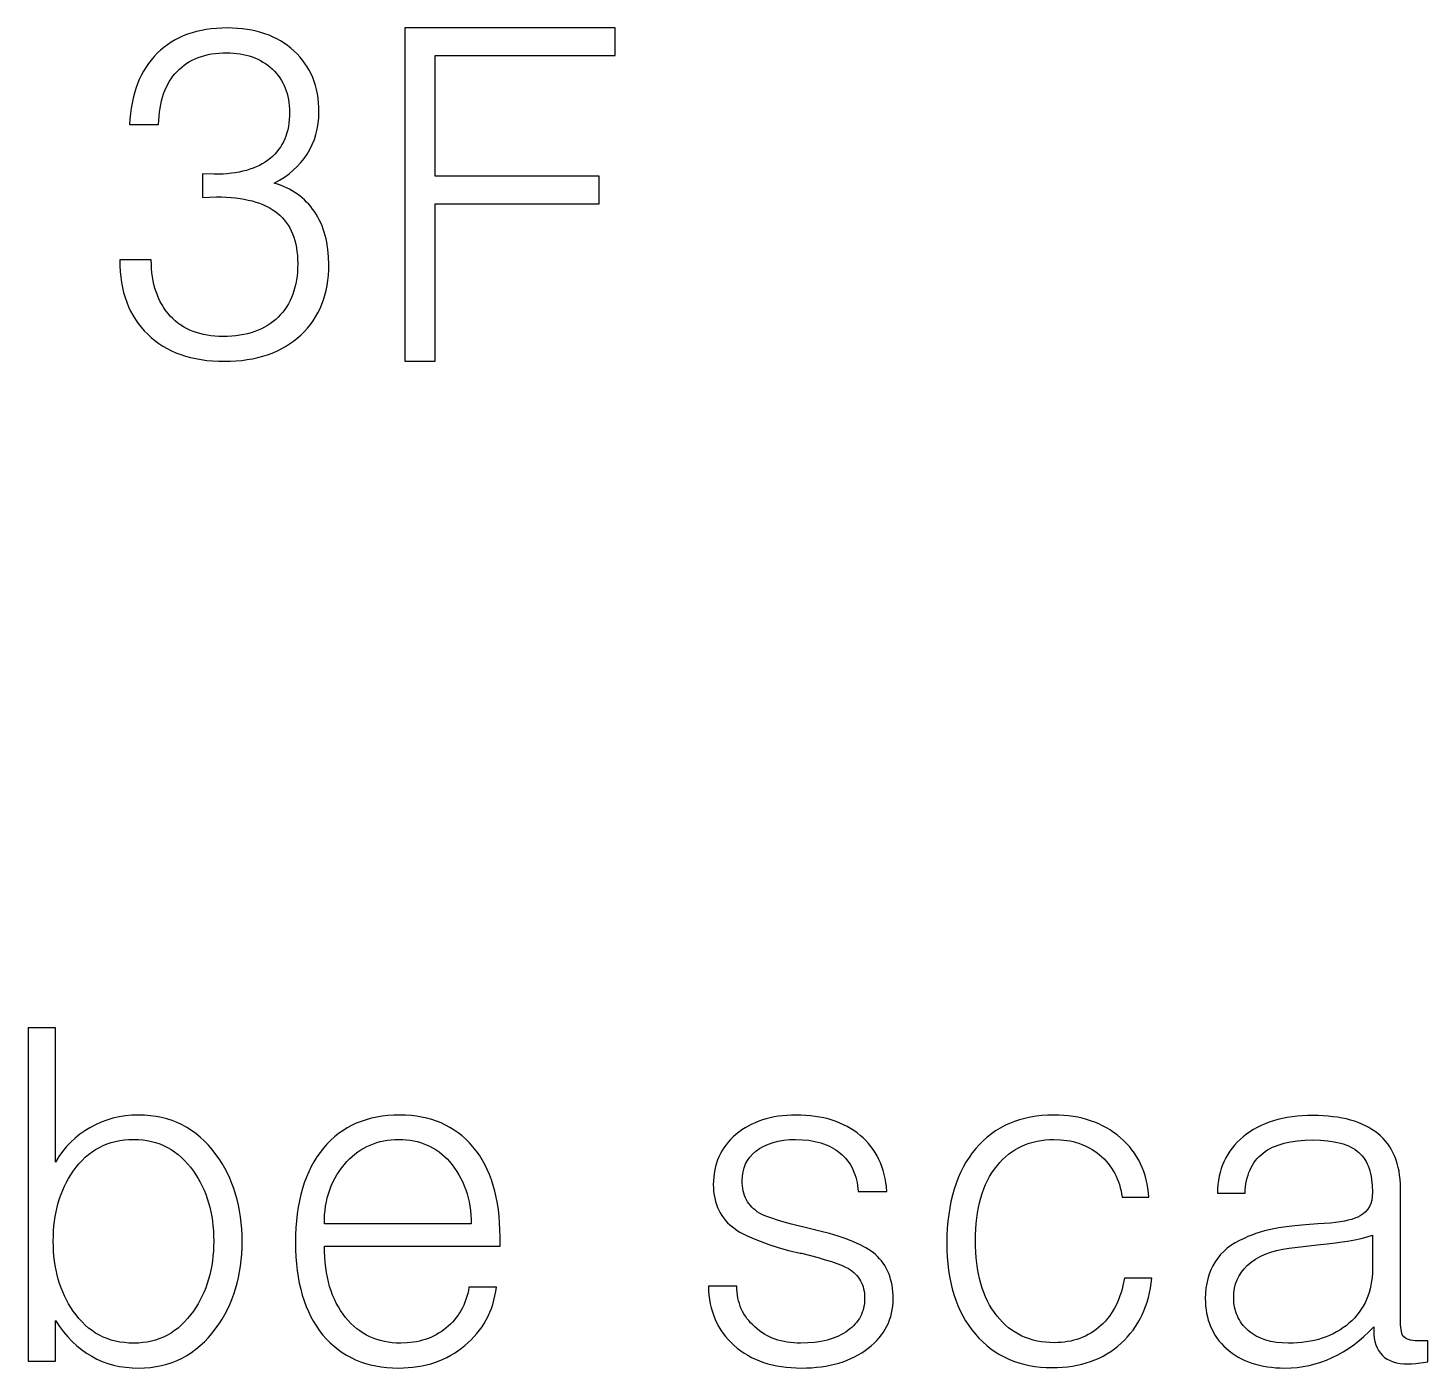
# Model space of a CAD drawing. Header units: millimetres. Extents: x 17 to 658, y 14 to 591.
# Drawn here: x 458.8 to 542.8, y 510 to 590.4 of the extents above; entities that cross this region are included whole.
import ezdxf

# ---------------------------------------------------------------- set-up
doc = ezdxf.new("R2010")
doc.units = ezdxf.units.MM

msp = doc.modelspace()

# ---------------------------------------------------------------- linework, layer by layer
at = {"flags": 128}
for points in [[(464.283424, 576.462285), (464.283424, 576.435185), (464.289987, 576.08754), (464.309677, 575.74921), (464.342494, 575.420195), (464.388437, 575.100497), (464.447507, 574.790114), (464.519704, 574.489047), (464.605028, 574.197296), (464.703478, 573.91486), (464.815055, 573.64174), (464.939758, 573.377936), (465.077589, 573.123447), (465.228546, 572.878275), (465.392629, 572.642418), (465.56984, 572.415876), (465.760177, 572.198651), (465.96364, 571.990741), (466.175361, 571.79384), (466.397245, 571.609643), (466.629291, 571.438149), (466.8715, 571.279359), (467.123871, 571.133271), (467.386405, 570.999887), (467.659101, 570.879206), (467.94196, 570.771229), (468.234982, 570.675954), (468.538166, 570.593383), (468.851513, 570.523515), (469.175023, 570.46635), (469.508695, 570.421889), (469.852529, 570.390131), (470.206527, 570.371076), (470.570687, 570.364724), (470.925213, 570.370873), (471.270636, 570.389317), (471.606954, 570.420058), (471.934169, 570.463095), (472.25228, 570.518429), (472.561286, 570.586059), (472.861189, 570.665985), (473.151987, 570.758208), (473.433682, 570.862727), (473.706273, 570.979542), (473.969759, 571.108654), (474.224142, 571.250062), (474.46942, 571.403766), (474.705595, 571.569767), (474.932666, 571.748064), (475.150632, 571.938657), (475.354096, 572.13964), (475.544433, 572.349105), (475.721644, 572.567052), (475.885727, 572.79348), (476.036684, 573.028391), (476.174514, 573.271784), (476.299218, 573.523659), (476.410795, 573.784016), (476.509245, 574.052856), (476.594569, 574.330177), (476.666765, 574.61598), (476.725836, 574.910266), (476.771779, 575.213033), (476.804596, 575.524283), (476.824286, 575.844014), (476.830849, 576.172228), (476.817299, 576.637365), (476.776649, 577.082998), (476.708898, 577.509126), (476.66486, 577.714876), (476.614047, 577.915749), (476.556459, 578.111746), (476.492096, 578.302868), (476.420958, 578.489112), (476.343044, 578.670481), (476.258356, 578.846974), (476.166893, 579.01859), (476.068654, 579.18533), (475.96364, 579.347194), (475.855769, 579.500157), (475.74218, 579.646971), (475.622876, 579.787635), (475.497855, 579.922148), (475.367117, 580.050513), (475.230663, 580.172727), (475.088492, 580.288791), (474.940605, 580.398706), (474.787002, 580.50247), (474.627682, 580.600085), (474.462645, 580.69155), (474.291893, 580.776866), (474.115423, 580.856031), (473.933237, 580.929047), (473.745335, 580.995912), (473.551716, 581.056628), (473.86718, 581.232158), (474.163166, 581.419571), (474.439674, 581.618866), (474.696703, 581.830045), (474.934254, 582.053106), (475.152326, 582.28805), (475.35092, 582.534877), (475.530036, 582.793586), (475.695178, 583.076353), (475.838302, 583.368461), (475.959406, 583.669912), (476.058491, 583.980705), (476.135558, 584.30084), (476.190605, 584.630318), (476.223634, 584.969137), (476.234643, 585.317299), (476.228821, 585.601901), (476.211354, 585.879087), (476.182242, 586.148856), (476.141486, 586.411208), (476.089085, 586.666143), (476.02504, 586.913661), (475.949349, 587.153763), (475.862014, 587.386447), (475.763035, 587.611715), (475.652411, 587.829566), (475.530142, 588.04), (475.396229, 588.243017), (475.25067, 588.438617), (475.093468, 588.626801), (474.92462, 588.807567), (474.744128, 588.980917), (474.553791, 589.148487), (474.355409, 589.305247), (474.148981, 589.451195), (473.934508, 589.586333), (473.711989, 589.710659), (473.481425, 589.824175), (473.242816, 589.926879), (472.996161, 590.018773), (472.741461, 590.099855), (472.478715, 590.170127), (472.207924, 590.229587), (471.929088, 590.278237), (471.642206, 590.316075), (471.347279, 590.343102), (471.044306, 590.359319), (470.733288, 590.364724), (470.40565, 590.358796), (470.086693, 590.341012), (469.776416, 590.311371), (469.474819, 590.269874), (469.181904, 590.21652), (468.897668, 590.15131), (468.622114, 590.074243), (468.355239, 589.985321), (468.097046, 589.884542), (467.847533, 589.771906), (467.6067, 589.647414), (467.374548, 589.511066), (467.151077, 589.362861), (466.936286, 589.2028), (466.730176, 589.030883), (466.532746, 588.847109), (466.345267, 588.649362), (466.16901, 588.442299), (466.003973, 588.22592), (465.850158, 588.000226), (465.707564, 587.765216), (465.576191, 587.52089), (465.45604, 587.267248), (465.347109, 587.004291), (465.2494, 586.732018), (465.162912, 586.450429), (465.087645, 586.159525), (465.0236, 585.859304), (464.970775, 585.549769), (464.929172, 585.230917), (464.89879, 584.90275), (464.87963, 584.565266), (466.614047, 584.565266), (466.624739, 584.822296), (466.643264, 585.071703), (466.669624, 585.313488), (466.703817, 585.547651), (466.745843, 585.774193), (466.795703, 585.993112), (466.853397, 586.204409), (466.918925, 586.408085), (466.992286, 586.604138), (467.073481, 586.79257), (467.16251, 586.97338), (467.259372, 587.146567), (467.364068, 587.312133), (467.476598, 587.470077), (467.596961, 587.620399), (467.725158, 587.763098), (467.860659, 587.897647), (468.002936, 588.023515), (468.151987, 588.140703), (468.307814, 588.24921), (468.470416, 588.349036), (468.639792, 588.440182), (468.815944, 588.522647), (468.998871, 588.596432), (469.188573, 588.661536), (469.38505, 588.71796), (469.588302, 588.765703), (469.798329, 588.804765), (470.015131, 588.835147), (470.238708, 588.856848), (470.469061, 588.869869), (470.706188, 588.87421), (470.91378, 588.870384), (471.116503, 588.858906), (471.314356, 588.839777), (471.50734, 588.812996), (471.695454, 588.778563), (471.878698, 588.736479), (472.057073, 588.686742), (472.230578, 588.629354), (472.399214, 588.564315), (472.56298, 588.491623), (472.721876, 588.41128), (472.875903, 588.323285), (473.025061, 588.227639), (473.169348, 588.124341), (473.308767, 588.013391), (473.443315, 587.894789), (473.568019, 587.769969), (473.684677, 587.640261), (473.79329, 587.505662), (473.893857, 587.366175), (473.986379, 587.221798), (474.070856, 587.072531), (474.147287, 586.918375), (474.215673, 586.75933), (474.276013, 586.595395), (474.328308, 586.426571), (474.372558, 586.252857), (474.408762, 586.074254), (474.436921, 585.890762), (474.457035, 585.70238), (474.469103, 585.509108), (474.473126, 585.310947), (474.468574, 585.086535), (474.454918, 584.868921), (474.432158, 584.658104), (474.400294, 584.454087), (474.359326, 584.256867), (474.309254, 584.066446), (474.250078, 583.882822), (474.181798, 583.705997), (474.104414, 583.535971), (474.017926, 583.372742), (473.922334, 583.216312), (473.817638, 583.06668), (473.703838, 582.923846), (473.580934, 582.78781), (473.448926, 582.658573), (473.307814, 582.536134), (473.158127, 582.420865), (473.000395, 582.313033), (472.834618, 582.212637), (472.660795, 582.119679), (472.478927, 582.034157), (472.289013, 581.956071), (472.091054, 581.885423), (471.88505, 581.822211), (471.671, 581.766436), (471.448905, 581.718097), (471.218764, 581.677195), (470.980578, 581.64373), (470.734347, 581.617702), (470.48007, 581.59911), (470.217748, 581.587955), (469.94738, 581.584237), (469.242773, 581.611337), (469.242773, 580.202123), (470.082882, 580.229223), (470.386172, 580.225412), (470.679511, 580.213979), (470.962899, 580.194924), (471.236337, 580.168248), (471.499824, 580.133949), (471.753359, 580.092028), (471.996944, 580.042485), (472.230578, 579.985321), (472.454261, 579.920534), (472.667993, 579.848126), (472.871775, 579.768095), (473.065605, 579.680443), (473.249485, 579.585168), (473.423414, 579.482272), (473.587391, 579.371754), (473.741418, 579.253613), (473.889094, 579.127428), (474.027241, 578.992773), (474.155862, 578.84965), (474.274955, 578.698058), (474.38452, 578.537997), (474.484558, 578.369467), (474.575069, 578.192468), (474.656052, 578.007001), (474.727508, 577.813065), (474.789437, 577.610659), (474.841837, 577.399785), (474.884711, 577.180443), (474.918057, 576.952631), (474.941876, 576.71635), (474.956167, 576.471601), (474.96093, 576.218383), (474.956378, 575.96453), (474.942722, 575.717875), (474.919962, 575.478419), (474.888098, 575.246161), (474.84713, 575.021102), (474.797058, 574.803241), (474.737883, 574.592578), (474.669603, 574.389115), (474.592219, 574.192849), (474.505731, 574.003783), (474.410139, 573.821915), (474.305443, 573.647245), (474.191643, 573.479774), (474.068739, 573.319501), (473.936731, 573.166427), (473.795619, 573.020551), (473.646144, 572.879439), (473.489047, 572.747431), (473.324328, 572.624527), (473.151987, 572.510727), (472.972025, 572.406031), (472.78444, 572.310439), (472.589233, 572.223951), (472.386405, 572.146567), (472.175954, 572.078287), (471.957882, 572.019111), (471.732187, 571.969039), (471.498871, 571.928071), (471.257932, 571.896207), (471.009372, 571.873447), (470.75319, 571.859791), (470.489386, 571.855239), (470.238814, 571.860003), (469.995229, 571.874294), (469.758631, 571.898113), (469.52902, 571.931459), (469.306395, 571.974332), (469.090758, 572.026733), (468.882107, 572.088662), (468.680443, 572.160117), (468.485765, 572.241101), (468.298075, 572.331611), (468.117371, 572.431649), (467.943654, 572.541215), (467.776924, 572.660308), (467.61718, 572.788928), (467.464424, 572.927076), (467.318654, 573.074752), (467.180824, 573.230896), (467.051886, 573.39445), (466.93184, 573.565415), (466.820687, 573.74379), (466.718425, 573.929575), (466.625056, 574.12277), (466.54058, 574.323375), (466.464995, 574.531391), (466.398303, 574.746817), (466.340504, 574.969653), (466.291596, 575.1999), (466.251581, 575.437556), (466.220458, 575.682623), (466.198227, 575.9351), (466.184889, 576.194988), (466.180443, 576.462285), (464.283424, 576.462285)], [(481.383695, 570.364724), (483.199413, 570.364724), (483.199413, 579.822719), (493.036811, 579.822719), (493.036811, 581.475836), (483.199413, 581.475836), (483.199413, 588.711608), (494.012421, 588.711608), (494.012421, 590.364724), (481.383695, 590.364724), (481.383695, 570.364724)], [(458.782069, 510.364724), (460.435185, 510.364724), (460.435185, 512.803749), (460.670619, 512.456103), (460.916215, 512.131323), (461.171974, 511.829409), (461.437895, 511.550361), (461.713979, 511.294179), (462.000226, 511.060863), (462.296635, 510.850412), (462.603207, 510.662827), (462.914013, 510.497685), (463.236676, 510.354562), (463.571195, 510.233458), (463.91757, 510.134372), (464.275802, 510.057306), (464.64589, 510.002258), (465.027834, 509.96923), (465.421635, 509.95822), (465.779549, 509.967536), (466.128359, 509.995483), (466.468065, 510.042062), (466.798668, 510.107272), (467.120166, 510.191113), (467.43256, 510.293586), (467.73585, 510.414691), (468.030036, 510.554426), (468.315118, 510.712794), (468.591096, 510.889792), (468.857971, 511.085422), (469.115741, 511.299684), (469.364407, 511.532577), (469.603969, 511.784101), (469.834427, 512.054257), (470.055781, 512.343044), (470.246118, 512.614259), (470.424176, 512.892672), (470.589953, 513.178283), (470.743451, 513.471093), (470.884669, 513.771102), (471.013607, 514.078308), (471.130265, 514.392714), (471.234643, 514.714318), (471.326742, 515.04312), (471.406561, 515.379121), (471.474099, 515.722321), (471.529359, 516.072719), (471.572338, 516.430316), (471.603037, 516.795111), (471.621457, 517.167104), (471.627597, 517.546296), (471.621457, 517.92877), (471.603037, 518.303834), (471.572338, 518.671487), (471.529359, 519.03173), (471.474099, 519.384563), (471.406561, 519.729985), (471.326742, 520.067998), (471.234643, 520.3986), (471.130265, 520.721792), (471.013607, 521.037573), (470.884669, 521.345945), (470.743451, 521.646906), (470.589953, 521.940457), (470.424176, 522.226598), (470.246118, 522.505328), (470.055781, 522.776649), (469.834427, 523.062154), (469.603969, 523.32924), (469.364407, 523.577906), (469.115741, 523.808153), (468.857971, 524.019979), (468.591096, 524.213386), (468.315118, 524.388374), (468.030036, 524.544941), (467.73585, 524.683089), (467.43256, 524.802817), (467.120166, 524.904126), (466.798668, 524.987014), (466.468065, 525.051483), (466.128359, 525.097533), (465.779549, 525.125162), (465.421635, 525.134372), (465.020212, 525.122516), (464.628952, 525.086947), (464.247855, 525.027665), (463.87692, 524.94467), (463.516147, 524.837963), (463.165537, 524.707543), (462.82509, 524.55341), (462.494806, 524.375565), (462.184, 524.18925), (461.888437, 523.982611), (461.608119, 523.755646), (461.343044, 523.508356), (461.093214, 523.240741), (460.858627, 522.9528), (460.639284, 522.644535), (460.435185, 522.315944), (460.435185, 530.364724), (458.782069, 530.364724), (458.782069, 510.364724)], [(476.559846, 517.275294), (487.101852, 517.275294), (487.101852, 517.817299), (487.0955, 518.244975), (487.076445, 518.660795), (487.044687, 519.064758), (487.000226, 519.456865), (486.943061, 519.837116), (486.873193, 520.20551), (486.790622, 520.562048), (486.695348, 520.90673), (486.58737, 521.239555), (486.466689, 521.560524), (486.333305, 521.869636), (486.187218, 522.166893), (486.028427, 522.452292), (485.856933, 522.725836), (485.672736, 522.987523), (485.475836, 523.237353), (485.268137, 523.46707), (485.051547, 523.681967), (484.826064, 523.882043), (484.591689, 524.067299), (484.348422, 524.237734), (484.096262, 524.393349), (483.835211, 524.534144), (483.565266, 524.660117), (483.28643, 524.771271), (482.998701, 524.867604), (482.702081, 524.949116), (482.396567, 525.015808), (482.082162, 525.06768), (481.758864, 525.104731), (481.426674, 525.126962), (481.085592, 525.134372), (480.724713, 525.126644), (480.373786, 525.103461), (480.03281, 525.064822), (479.701784, 525.010727), (479.380709, 524.941177), (479.069586, 524.856171), (478.768413, 524.755709), (478.477191, 524.639792), (478.195919, 524.508419), (477.924599, 524.361591), (477.66323, 524.199307), (477.411811, 524.021567), (477.170344, 523.828372), (476.938827, 523.619721), (476.717261, 523.395615), (476.505646, 523.156052), (476.302182, 522.895742), (476.111845, 522.622939), (475.934635, 522.337645), (475.770551, 522.03986), (475.619594, 521.729583), (475.481764, 521.406815), (475.35706, 521.071555), (475.245483, 520.723803), (475.147033, 520.36356), (475.06171, 519.990825), (474.989513, 519.605599), (474.930443, 519.207882), (474.884499, 518.797672), (474.851682, 518.374972), (474.831992, 517.93978), (474.825429, 517.492096), (474.831887, 517.054363), (474.851259, 516.628698), (474.883546, 516.215101), (474.928749, 515.813573), (474.986866, 515.424112), (475.057899, 515.04672), (475.141846, 514.681395), (475.238708, 514.328139), (475.348485, 513.986951), (475.471178, 513.657831), (475.606785, 513.340779), (475.755307, 513.035795), (475.916744, 512.742879), (476.091096, 512.462031), (476.278364, 512.193252), (476.478546, 511.93654), (476.689949, 511.696978), (476.91088, 511.472871), (477.141338, 511.264221), (477.381323, 511.071025), (477.630836, 510.893286), (477.889877, 510.731002), (478.158445, 510.584173), (478.43654, 510.4528), (478.724163, 510.336883), (479.021313, 510.236422), (479.327991, 510.151416), (479.644196, 510.081865), (479.969929, 510.027771), (480.305189, 509.989132), (480.649976, 509.965948), (481.004291, 509.95822), (481.299324, 509.963513), (481.588217, 509.979393), (481.87097, 510.005858), (482.147584, 510.042909), (482.418057, 510.090546), (482.68239, 510.148769), (482.940584, 510.217578), (483.192638, 510.296974), (483.438552, 510.386955), (483.678325, 510.487523), (483.911959, 510.598676), (484.139453, 510.720416), (484.360808, 510.852741), (484.576022, 510.995653), (484.785096, 511.14915), (484.988031, 511.313234), (485.18599, 511.482505), (485.373363, 511.658339), (485.55015, 511.840737), (485.71635, 512.029697), (485.871965, 512.225222), (486.016994, 512.427309), (486.151437, 512.63596), (486.275294, 512.851174), (486.388564, 513.072952), (486.491249, 513.301293), (486.583347, 513.536197), (486.66486, 513.777665), (486.735786, 514.025696), (486.796127, 514.28029), (486.845881, 514.541448), (486.88505, 514.809169), (485.231933, 514.809169), (485.197952, 514.618514), (485.156984, 514.432729), (485.109029, 514.251814), (485.054088, 514.075768), (484.992159, 513.904592), (484.923244, 513.738285), (484.847342, 513.576848), (484.764453, 513.42028), (484.674578, 513.268582), (484.577716, 513.121754), (484.473867, 512.979795), (484.363031, 512.842706), (484.245208, 512.710486), (484.120399, 512.583136), (483.988602, 512.460655), (483.849819, 512.343044), (483.709025, 512.234749), (483.56442, 512.133441), (483.416003, 512.039119), (483.263776, 511.951784), (483.107738, 511.871436), (482.947888, 511.798075), (482.784228, 511.7317), (482.616757, 511.672313), (482.445475, 511.619912), (482.270382, 511.574498), (482.091478, 511.53607), (481.908762, 511.50463), (481.531899, 511.462709), (481.139792, 511.448735), (480.885515, 511.454769), (480.63759, 511.472871), (480.396017, 511.503042), (480.160795, 511.54528), (479.931925, 511.599586), (479.709406, 511.665961), (479.493239, 511.744404), (479.283424, 511.834914), (479.07996, 511.937493), (478.882848, 512.05214), (478.692087, 512.178855), (478.507678, 512.317638), (478.329621, 512.468489), (478.157916, 512.631408), (477.992562, 512.806395), (477.833559, 512.993451), (477.679321, 513.194374), (477.535033, 513.404189), (477.400696, 513.622897), (477.27631, 513.850497), (477.161875, 514.086989), (477.05739, 514.332374), (476.962857, 514.58665), (476.878275, 514.849819), (476.803643, 515.121881), (476.738962, 515.402834), (476.684232, 515.69268), (476.639453, 515.991418), (476.604625, 516.299049), (476.579748, 516.615571), (476.564822, 516.940986), (476.559846, 517.275294)], [(499.595077, 514.863369), (499.607462, 514.589085), (499.631069, 514.321787), (499.665897, 514.061477), (499.711947, 513.808153), (499.769217, 513.561815), (499.837709, 513.322465), (499.917422, 513.090101), (500.008356, 512.864724), (500.110511, 512.646334), (500.223888, 512.434931), (500.348485, 512.230515), (500.484304, 512.033085), (500.631345, 511.842642), (500.789606, 511.659186), (500.959088, 511.482717), (501.139792, 511.313234), (501.333411, 511.14915), (501.534863, 510.995653), (501.744149, 510.852741), (501.961269, 510.720416), (502.186223, 510.598676), (502.41901, 510.487523), (502.65963, 510.386955), (502.908085, 510.296974), (503.164373, 510.217578), (503.428495, 510.148769), (503.70045, 510.090546), (503.980239, 510.042909), (504.267862, 510.005858), (504.563319, 509.979393), (504.866609, 509.963513), (505.177733, 509.95822), (505.485575, 509.962878), (505.785795, 509.976852), (506.078393, 510.000141), (506.363369, 510.032746), (506.640724, 510.074667), (506.910456, 510.125903), (507.172567, 510.186456), (507.427055, 510.256323), (507.673922, 510.335507), (507.913166, 510.424006), (508.144789, 510.521821), (508.36879, 510.628952), (508.585168, 510.745399), (508.793925, 510.871161), (508.99506, 511.006239), (509.188573, 511.150632), (509.369065, 511.298731), (509.537912, 511.451699), (509.695115, 511.609537), (509.840673, 511.772245), (509.974586, 511.939822), (510.096855, 512.112269), (510.207479, 512.289585), (510.306459, 512.471771), (510.393794, 512.658826), (510.469484, 512.850751), (510.53353, 513.047545), (510.58593, 513.24921), (510.626687, 513.455743), (510.655798, 513.667147), (510.673265, 513.883419), (510.679088, 514.104562), (510.674959, 514.318188), (510.662573, 514.525463), (510.641931, 514.726386), (510.613031, 514.920958), (510.575874, 515.109177), (510.53046, 515.291046), (510.476788, 515.466562), (510.41486, 515.635727), (510.344675, 515.798541), (510.266232, 515.955002), (510.179532, 516.105112), (510.084575, 516.248871), (509.981362, 516.386278), (509.86989, 516.517333), (509.750162, 516.642036), (509.622177, 516.760388), (509.494827, 516.864343), (509.356679, 516.966181), (509.207733, 517.065902), (509.04799, 517.163505), (508.69611, 517.35236), (508.301039, 517.532746), (507.862777, 517.704664), (507.381323, 517.868112), (506.856679, 518.023092), (506.288844, 518.169603), (505.638437, 518.332204), (504.588302, 518.593044), (504.139453, 518.715842), (503.741418, 518.833559), (503.394196, 518.946195), (503.097787, 519.053749), (502.852191, 519.156222), (502.657407, 519.253613), (502.532704, 519.334279), (502.416046, 519.420449), (502.307433, 519.512125), (502.206865, 519.609304), (502.114343, 519.711989), (502.029867, 519.820178), (501.953436, 519.933873), (501.88505, 520.053071), (501.824709, 520.177775), (501.772414, 520.307983), (501.728165, 520.443696), (501.69196, 520.584914), (501.663801, 520.731637), (501.643688, 520.883864), (501.63162, 521.041596), (501.627597, 521.204833), (501.6403, 521.475412), (501.67841, 521.731594), (501.741926, 521.97338), (501.830849, 522.200768), (501.945178, 522.413759), (502.084914, 522.612353), (502.250056, 522.79655), (502.440605, 522.96635), (502.673498, 523.131493), (502.925023, 523.274616), (503.195178, 523.39572), (503.483966, 523.494806), (503.791384, 523.571872), (504.117435, 523.62692), (504.462116, 523.659948), (504.825429, 523.670958), (505.234897, 523.658254), (505.623193, 523.620145), (505.990317, 523.556628), (506.336269, 523.467706), (506.501306, 523.413717), (506.661049, 523.353376), (506.815499, 523.286684), (506.964657, 523.21364), (507.108521, 523.134245), (507.247092, 523.048498), (507.380371, 522.9564), (507.508356, 522.857949), (507.62692, 522.750501), (507.738708, 522.638183), (507.843722, 522.520996), (507.94196, 522.398939), (508.033424, 522.272012), (508.118112, 522.140216), (508.196025, 522.00355), (508.267164, 521.862014), (508.331527, 521.715609), (508.389115, 521.564335), (508.439928, 521.408191), (508.483966, 521.247177), (508.521229, 521.081294), (508.551716, 520.910541), (508.592367, 520.554426), (510.299684, 520.554426), (510.274383, 520.821618), (510.239132, 521.081188), (510.193929, 521.333136), (510.138776, 521.577462), (510.073672, 521.814166), (509.998617, 522.043248), (509.913611, 522.264708), (509.818654, 522.478546), (509.713746, 522.684762), (509.598888, 522.883356), (509.474078, 523.074328), (509.339318, 523.257678), (509.194607, 523.433407), (509.039945, 523.601513), (508.875332, 523.761998), (508.700768, 523.91486), (508.517418, 524.062535), (508.326445, 524.200683), (508.127851, 524.329304), (507.921635, 524.448397), (507.707797, 524.557962), (507.486337, 524.658), (507.257255, 524.748511), (507.020551, 524.829494), (506.776225, 524.90095), (506.524277, 524.962878), (506.264708, 525.015279), (505.997516, 525.058153), (505.722702, 525.091499), (505.440266, 525.115317), (505.150209, 525.129608), (504.852529, 525.134372), (504.578033, 525.12982), (504.3101, 525.116164), (504.048731, 525.093404), (503.793925, 525.06154), (503.545682, 525.020572), (503.304003, 524.9705), (503.068887, 524.911324), (502.840334, 524.843044), (502.618345, 524.76566), (502.402919, 524.679172), (502.194056, 524.58358), (501.991757, 524.478884), (501.796021, 524.365084), (501.606848, 524.24218), (501.424239, 524.110172), (501.248193, 523.969061), (501.08411, 523.82075), (500.930612, 523.667147), (500.7877, 523.50825), (500.655375, 523.344061), (500.533635, 523.174578), (500.422482, 522.999802), (500.321915, 522.819734), (500.231933, 522.634372), (500.152538, 522.443718), (500.083729, 522.24777), (500.025505, 522.046529), (499.977868, 521.839995), (499.940817, 521.628169), (499.914352, 521.411049), (499.898473, 521.188636), (499.89318, 520.96093), (499.898261, 520.747304), (499.913505, 520.540029), (499.938911, 520.339106), (499.974481, 520.144535), (500.020212, 519.956315), (500.076107, 519.774447), (500.142164, 519.59893), (500.218383, 519.429765), (500.304765, 519.266952), (500.40131, 519.11049), (500.508017, 518.96038), (500.624887, 518.816621), (500.75192, 518.679215), (500.889115, 518.548159), (501.036472, 518.423456), (501.193993, 518.305104), (501.333093, 518.210465), (501.486168, 518.116249), (501.834237, 517.929088), (502.2382, 517.74362), (502.698058, 517.559846), (503.21381, 517.377766), (503.785456, 517.19738), (504.412997, 517.018688), (505.096432, 516.841689), (505.177733, 516.841689), (506.177055, 516.580849), (506.603037, 516.458051), (506.979901, 516.340334), (507.307645, 516.227699), (507.586269, 516.120145), (507.815775, 516.017672), (507.996161, 515.92028), (508.114301, 515.846601), (508.224819, 515.767841), (508.327716, 515.684), (508.42299, 515.595077), (508.510643, 515.501073), (508.590673, 515.401987), (508.663082, 515.297821), (508.727868, 515.188573), (508.785033, 515.074243), (508.834575, 514.954833), (508.876496, 514.830341), (508.910795, 514.700768), (508.937472, 514.566113), (508.956527, 514.426378), (508.96796, 514.281561), (508.971771, 514.131662), (508.967854, 513.98441), (508.956103, 513.840758), (508.936519, 513.700704), (508.909101, 513.56425), (508.87385, 513.431395), (508.830764, 513.30214), (508.779846, 513.176483), (508.721093, 513.054426), (508.654507, 512.935969), (508.580087, 512.82111), (508.497833, 512.709851), (508.407746, 512.602191), (508.309825, 512.49813), (508.204071, 512.397668), (508.090482, 512.300806), (507.969061, 512.207543), (507.834088, 512.115656), (507.6934, 512.029697), (507.546995, 511.949667), (507.394874, 511.875565), (507.237036, 511.80739), (507.073481, 511.745145), (506.729223, 511.638437), (506.362099, 511.555443), (505.972109, 511.496161), (505.559254, 511.460592), (505.123532, 511.448735), (504.91594, 511.452546), (504.713217, 511.463979), (504.515364, 511.483034), (504.32238, 511.509711), (504.134266, 511.54401), (503.951022, 511.58593), (503.772647, 511.635473), (503.599142, 511.692638), (503.430506, 511.757424), (503.26674, 511.829833), (503.107844, 511.909863), (502.953817, 511.997516), (502.804659, 512.09279), (502.660371, 512.195687), (502.520953, 512.306205), (502.386405, 512.424345), (502.255138, 512.545026), (502.13234, 512.669941), (502.01801, 512.799091), (501.91215, 512.932475), (501.814758, 513.070094), (501.725836, 513.211947), (501.645382, 513.358034), (501.573397, 513.508356), (501.50988, 513.662912), (501.454833, 513.821703), (501.408254, 513.984728), (501.370145, 514.151987), (501.340504, 514.323481), (501.319332, 514.49921), (501.306628, 514.679172), (501.302394, 514.863369), (499.595077, 514.863369)], [(524.554426, 515.351174), (524.467197, 514.909525), (524.414055, 514.69791), (524.354562, 514.492435), (524.288717, 514.293099), (524.21652, 514.099904), (524.137971, 513.912849), (524.053071, 513.731933), (523.96182, 513.557158), (523.864216, 513.388522), (523.760261, 513.226026), (523.649955, 513.06967), (523.533297, 512.919454), (523.410287, 512.775378), (523.280925, 512.637442), (523.145212, 512.505646), (523.000925, 512.380942), (522.852614, 512.264284), (522.700281, 512.155671), (522.543925, 512.055104), (522.383546, 511.962582), (522.219145, 511.878105), (522.050721, 511.801674), (521.878275, 511.733288), (521.701805, 511.672948), (521.521313, 511.620653), (521.336798, 511.576403), (521.148261, 511.540199), (520.955701, 511.51204), (520.759118, 511.491926), (520.558513, 511.479858), (520.353884, 511.475836), (520.086375, 511.482081), (519.825853, 511.500819), (519.572317, 511.532047), (519.325768, 511.575768), (519.086206, 511.63198), (518.85363, 511.700683), (518.628042, 511.781878), (518.40944, 511.875565), (518.197825, 511.981743), (517.993197, 512.100412), (517.795555, 512.231573), (517.604901, 512.375226), (517.421233, 512.53137), (517.244552, 512.700006), (517.074857, 512.881133), (516.91215, 513.074752), (516.75463, 513.286155), (516.607272, 513.507086), (516.470077, 513.737544), (516.343044, 513.977529), (516.226174, 514.227042), (516.119467, 514.486083), (516.022922, 514.754651), (515.93654, 515.032746), (515.860321, 515.320369), (515.794264, 515.617519), (515.738369, 515.924197), (515.692638, 516.240402), (515.657069, 516.566135), (515.631662, 516.901395), (515.616418, 517.246182), (515.611337, 517.600497), (515.616418, 517.954706), (515.631662, 518.299176), (515.657069, 518.633906), (515.692638, 518.958898), (515.738369, 519.27415), (515.794264, 519.579664), (515.860321, 519.875438), (515.93654, 520.161472), (516.022922, 520.437768), (516.119467, 520.704325), (516.226174, 520.961142), (516.343044, 521.20822), (516.470077, 521.44556), (516.607272, 521.673159), (516.75463, 521.89102), (516.91215, 522.099142), (517.074752, 522.289479), (517.244128, 522.467536), (517.42028, 522.633314), (517.603207, 522.786811), (517.792909, 522.928029), (517.989386, 523.056967), (518.192638, 523.173625), (518.402665, 523.278004), (518.619467, 523.370102), (518.843044, 523.449921), (519.073397, 523.51746), (519.310524, 523.572719), (519.554426, 523.615698), (519.805104, 523.646398), (520.062556, 523.664818), (520.326784, 523.670958), (520.725243, 523.656561), (520.918438, 523.638564), (521.107611, 523.613369), (521.292761, 523.580976), (521.473888, 523.541384), (521.650992, 523.494594), (521.824074, 523.440605), (521.993133, 523.379418), (522.15817, 523.311032), (522.319183, 523.235448), (522.476174, 523.152665), (522.629143, 523.062683), (522.778088, 522.965504), (522.923011, 522.861125), (523.063911, 522.749548), (523.202589, 522.628444), (523.334067, 522.502258), (523.458347, 522.370991), (523.575429, 522.234643), (523.685312, 522.093214), (523.787997, 521.946703), (523.883483, 521.795111), (523.971771, 521.638437), (524.05286, 521.476682), (524.12675, 521.309846), (524.193442, 521.137929), (524.252936, 520.96093), (524.305231, 520.77885), (524.350327, 520.591689), (524.388225, 520.399447), (524.418925, 520.202123), (526.017841, 520.202123), (525.995293, 520.476513), (525.961523, 520.744128), (525.916533, 521.004968), (525.860321, 521.259033), (525.792888, 521.506323), (525.714233, 521.746838), (525.624358, 521.980578), (525.523261, 522.207543), (525.410943, 522.427733), (525.287404, 522.641147), (525.152644, 522.847787), (525.006662, 523.047651), (524.849459, 523.240741), (524.681035, 523.427055), (524.50139, 523.606594), (524.310524, 523.779359), (524.110765, 523.943442), (523.904443, 524.09694), (523.691558, 524.239852), (523.472109, 524.372177), (523.246097, 524.493917), (523.013522, 524.60507), (522.774383, 524.705637), (522.528681, 524.795619), (522.276416, 524.875014), (522.017587, 524.943823), (521.752195, 525.002047), (521.480239, 525.049684), (521.201721, 525.086735), (520.916638, 525.1132), (520.624993, 525.129079), (520.326784, 525.134372), (519.959131, 525.126539), (519.601428, 525.103037), (519.253677, 525.063869), (518.915876, 525.009033), (518.588026, 524.93853), (518.270128, 524.85236), (517.96218, 524.750522), (517.664182, 524.633017), (517.376136, 524.499845), (517.098041, 524.351005), (516.829896, 524.186498), (516.571703, 524.006323), (516.32346, 523.810482), (516.085168, 523.598972), (515.856827, 523.371796), (515.638437, 523.128952), (515.42841, 522.865466), (515.231933, 522.589911), (515.049006, 522.302288), (514.87963, 522.002597), (514.723803, 521.690838), (514.581527, 521.367011), (514.4528, 521.031116), (514.337624, 520.683153), (514.235998, 520.323121), (514.147922, 519.951022), (514.073397, 519.566854), (514.012421, 519.170619), (513.964995, 518.762315), (513.93112, 518.341943), (513.910795, 517.909503), (513.90402, 517.464995), (513.910689, 517.037108), (513.930697, 516.620653), (513.964043, 516.215631), (514.010727, 515.822042), (514.07075, 515.439885), (514.144111, 515.069162), (514.230811, 514.709872), (514.330849, 514.362014), (514.444226, 514.02559), (514.570941, 513.700598), (514.710994, 513.38704), (514.864386, 513.084914), (515.031116, 512.794221), (515.211185, 512.514962), (515.404592, 512.247135), (515.611337, 511.990741), (515.829409, 511.747897), (516.056798, 511.52072), (516.293502, 511.309211), (516.539521, 511.113369), (516.794857, 510.933195), (517.059508, 510.768688), (517.333474, 510.619848), (517.616757, 510.486676), (517.909355, 510.369171), (518.211269, 510.267333), (518.522499, 510.181162), (518.843044, 510.110659), (519.172905, 510.055824), (519.512082, 510.016655), (519.860575, 509.993154), (520.218383, 509.985321), (520.533106, 509.991037), (520.840419, 510.008187), (521.140322, 510.036769), (521.432814, 510.076784), (521.717896, 510.128232), (521.995568, 510.191113), (522.26583, 510.265427), (522.528681, 510.351174), (522.784122, 510.448354), (523.032153, 510.556967), (523.272774, 510.677013), (523.505985, 510.808491), (523.731785, 510.951403), (523.950175, 511.105748), (524.161155, 511.271525), (524.364724, 511.448735), (524.55612, 511.632297), (524.737353, 511.823905), (524.908424, 512.023557), (525.069332, 512.231256), (525.220077, 512.446999), (525.360659, 512.670788), (525.491079, 512.902623), (525.611337, 513.142502), (525.721432, 513.390427), (525.821364, 513.646398), (525.911134, 513.910414), (525.990741, 514.182475), (526.060185, 514.462582), (526.119467, 514.750734), (526.168586, 515.046931), (526.207543, 515.351174), (524.554426, 515.351174)], [(539.513776, 512.424345), (539.513776, 512.207543), (539.521821, 511.970839), (539.545958, 511.748532), (539.586185, 511.540622), (539.642502, 511.347109), (539.714911, 511.167993), (539.80341, 511.003275), (539.908, 510.852953), (540.028681, 510.717028), (540.165453, 510.596347), (540.318315, 510.491757), (540.487269, 510.403258), (540.672313, 510.330849), (540.873447, 510.274531), (541.090673, 510.234304), (541.323989, 510.210168), (541.573397, 510.202123), (541.796974, 510.208898), (542.034101, 510.229223), (542.765808, 510.337624), (542.765808, 511.584237), (542.169603, 511.584237), (542.001073, 511.589318), (541.847787, 511.604562), (541.709745, 511.629968), (541.586947, 511.665537), (541.479393, 511.711269), (541.387082, 511.767164), (541.310016, 511.83322), (541.248193, 511.90944), (541.216435, 511.972109), (541.188911, 512.051716), (541.146567, 512.261743), (541.121161, 512.539521), (541.112692, 512.88505), (541.112692, 520.744128), (541.107399, 521.011002), (541.09152, 521.269619), (541.065055, 521.519979), (541.028004, 521.762082), (540.980366, 521.995928), (540.922143, 522.221516), (540.853334, 522.438848), (540.773939, 522.647922), (540.683957, 522.84874), (540.58339, 523.0413), (540.472236, 523.225603), (540.350497, 523.401649), (540.218171, 523.569437), (540.07526, 523.728969), (539.921762, 523.880244), (539.757678, 524.023261), (539.58682, 524.154528), (539.406222, 524.277326), (539.215885, 524.391655), (539.015808, 524.497516), (538.805993, 524.594907), (538.586439, 524.68383), (538.357145, 524.764284), (538.118112, 524.836269), (537.86934, 524.899785), (537.610829, 524.954833), (537.342578, 525.001411), (537.064589, 525.039521), (536.77686, 525.069162), (536.479393, 525.090334), (536.172186, 525.103037), (535.855239, 525.107272), (535.530883, 525.102296), (535.214995, 525.08737), (534.907577, 525.062493), (534.608627, 525.027665), (534.318146, 524.982886), (534.036134, 524.928156), (533.76259, 524.863475), (533.497516, 524.788844), (533.24091, 524.704261), (532.992773, 524.609728), (532.753105, 524.505244), (532.521906, 524.390808), (532.299176, 524.266422), (532.084914, 524.132086), (531.879121, 523.987798), (531.681798, 523.833559), (531.497918, 523.674239), (531.325683, 523.507932), (531.165093, 523.334639), (531.016147, 523.154359), (530.878846, 522.967092), (530.75319, 522.772838), (530.639178, 522.571597), (530.536811, 522.363369), (530.446089, 522.148155), (530.367011, 521.925954), (530.299578, 521.696766), (530.24379, 521.460592), (530.199646, 521.21743), (530.167147, 520.967282), (530.146292, 520.710147), (530.137082, 520.446025), (531.790199, 520.446025), (531.800785, 520.64282), (531.818993, 520.833474), (531.844823, 521.017989), (531.878275, 521.196364), (531.919348, 521.368599), (531.968044, 521.534694), (532.024362, 521.694649), (532.088302, 521.848464), (532.159863, 521.99614), (532.239047, 522.137675), (532.325853, 522.273071), (532.42028, 522.402326), (532.522329, 522.525442), (532.632001, 522.642418), (532.749294, 522.753253), (532.87421, 522.857949), (533.006535, 522.953118), (533.146059, 523.042147), (533.292782, 523.125035), (533.446703, 523.201784), (533.607822, 523.272393), (533.77614, 523.336862), (533.951657, 523.395191), (534.134372, 523.44738), (534.324286, 523.49343), (534.521398, 523.533339), (534.937218, 523.594738), (535.381832, 523.631577), (535.855239, 523.643857), (536.319332, 523.632001), (536.749548, 523.596432), (537.14589, 523.53715), (537.331357, 523.498617), (537.508356, 523.454155), (537.676886, 523.403766), (537.836947, 523.347448), (537.988539, 523.285202), (538.131662, 523.217028), (538.266317, 523.142926), (538.392502, 523.062895), (538.510219, 522.976937), (538.619467, 522.88505), (538.717917, 522.793163), (538.810016, 522.693654), (538.895763, 522.586523), (538.975158, 522.471771), (539.048202, 522.349396), (539.114894, 522.219399), (539.175234, 522.081781), (539.229223, 521.93654), (539.27686, 521.783678), (539.318146, 521.623193), (539.35308, 521.455087), (539.381662, 521.279359), (539.419772, 520.905036), (539.432475, 520.500226), (539.421042, 520.258864), (539.386743, 520.036134), (539.329579, 519.832035), (539.249548, 519.646567), (539.146652, 519.479731), (539.02089, 519.331527), (538.872262, 519.201953), (538.700768, 519.091012), (538.554257, 519.013098), (538.385727, 518.94196), (538.195178, 518.877597), (537.982611, 518.820009), (537.748024, 518.769196), (537.491418, 518.725158), (537.212794, 518.687895), (536.91215, 518.657407), (536.153342, 518.603207), (535.418248, 518.547313), (534.784779, 518.488031), (534.252936, 518.425361), (533.822719, 518.359304), (533.523346, 518.308068), (533.234982, 518.24921), (532.957628, 518.182729), (532.691283, 518.108627), (532.435947, 518.026903), (532.191621, 517.937556), (531.958305, 517.840588), (531.735998, 517.735998), (531.453986, 517.607272), (531.190605, 517.464995), (530.945856, 517.309169), (530.719738, 517.139792), (530.512252, 516.956865), (530.323397, 516.760388), (530.153173, 516.550361), (530.001581, 516.326784), (529.861845, 516.090927), (529.740741, 515.844061), (529.638268, 515.586185), (529.554426, 515.317299), (529.489216, 515.037404), (529.442638, 514.7465), (529.414691, 514.444586), (529.405375, 514.131662), (529.41035, 513.900781), (529.425277, 513.675615), (529.450154, 513.456167), (529.484982, 513.242435), (529.529761, 513.034419), (529.584491, 512.832119), (529.649171, 512.635537), (529.723803, 512.44467), (529.808386, 512.25952), (529.902919, 512.080087), (530.007403, 511.90637), (530.121838, 511.738369), (530.246224, 511.576085), (530.380561, 511.419518), (530.524849, 511.268667), (530.679088, 511.123532), (530.845183, 510.98242), (531.018264, 510.850412), (531.198333, 510.727508), (531.385388, 510.613708), (531.579431, 510.509012), (531.78046, 510.41342), (531.988475, 510.326932), (532.203478, 510.249548), (532.425467, 510.181268), (532.654443, 510.122092), (532.890406, 510.07202), (533.133356, 510.031052), (533.383292, 509.999188), (533.640216, 509.976428), (533.904126, 509.962772), (534.175023, 509.95822), (534.551462, 509.96796), (534.921974, 509.997177), (535.286557, 510.045873), (535.645212, 510.114047), (535.997939, 510.201699), (536.344738, 510.30883), (536.685609, 510.435439), (537.020551, 510.581527), (537.349989, 510.746669), (537.674345, 510.930443), (537.99362, 511.132848), (538.307814, 511.353884), (538.616926, 511.593552), (538.920958, 511.851852), (539.219907, 512.128783), (539.513776, 512.424345)], [(465.123532, 523.670958), (465.401098, 523.663547), (465.671466, 523.641317), (465.934635, 523.604265), (466.190605, 523.552394), (466.439377, 523.485702), (466.680951, 523.404189), (466.915326, 523.307856), (467.142502, 523.196703), (467.36248, 523.070729), (467.57526, 522.929935), (467.780841, 522.77432), (467.979223, 522.603884), (468.170407, 522.418629), (468.354393, 522.218552), (468.531179, 522.003656), (468.700768, 521.773939), (468.848443, 521.557454), (468.986591, 521.334829), (469.115211, 521.106065), (469.234304, 520.871161), (469.34387, 520.630117), (469.443908, 520.382932), (469.534419, 520.129608), (469.615402, 519.870145), (469.686858, 519.604541), (469.748786, 519.332797), (469.801187, 519.054913), (469.844061, 518.77089), (469.877407, 518.480726), (469.901225, 518.184423), (469.915516, 517.88198), (469.92028, 517.573397), (469.915516, 517.267989), (469.901225, 516.968298), (469.877407, 516.674324), (469.844061, 516.386066), (469.801187, 516.103524), (469.748786, 515.826699), (469.686858, 515.555591), (469.615402, 515.290199), (469.534419, 515.030523), (469.443908, 514.776564), (469.34387, 514.528321), (469.234304, 514.285795), (469.115211, 514.048985), (468.986591, 513.817892), (468.848443, 513.592515), (468.700768, 513.372855), (468.531179, 513.139856), (468.354393, 512.921889), (468.170407, 512.718955), (467.979223, 512.531052), (467.780841, 512.358182), (467.57526, 512.200344), (467.36248, 512.057539), (467.142502, 511.929765), (466.915326, 511.817024), (466.680951, 511.719315), (466.439377, 511.636638), (466.190605, 511.568993), (465.934635, 511.51638), (465.671466, 511.4788), (465.401098, 511.456251), (465.123532, 511.448735), (464.839403, 511.456251), (464.562895, 511.4788), (464.29401, 511.51638), (464.032746, 511.568993), (463.779105, 511.636638), (463.533085, 511.719315), (463.294687, 511.817024), (463.063911, 511.929765), (462.840758, 512.057539), (462.625226, 512.200344), (462.417316, 512.358182), (462.217028, 512.531052), (462.024362, 512.718955), (461.839318, 512.921889), (461.661896, 513.139856), (461.492096, 513.372855), (461.347702, 513.592515), (461.212624, 513.817892), (461.086862, 514.048985), (460.970416, 514.285795), (460.863285, 514.528321), (460.76547, 514.776564), (460.67697, 515.030523), (460.597787, 515.290199), (460.527919, 515.555591), (460.467367, 515.826699), (460.41613, 516.103524), (460.37421, 516.386066), (460.341605, 516.674324), (460.318315, 516.968298), (460.304342, 517.267989), (460.299684, 517.573397), (460.304342, 517.88198), (460.318315, 518.184423), (460.341605, 518.480726), (460.37421, 518.77089), (460.41613, 519.054913), (460.467367, 519.332797), (460.527919, 519.604541), (460.597787, 519.870145), (460.67697, 520.129608), (460.76547, 520.382932), (460.863285, 520.630117), (460.970416, 520.871161), (461.086862, 521.106065), (461.212624, 521.334829), (461.347702, 521.557454), (461.492096, 521.773939), (461.661896, 522.003656), (461.839318, 522.218552), (462.024362, 522.418629), (462.217028, 522.603884), (462.417316, 522.77432), (462.625226, 522.929935), (462.840758, 523.070729), (463.063911, 523.196703), (463.294687, 523.307856), (463.533085, 523.404189), (463.779105, 523.485702), (464.032746, 523.552394), (464.29401, 523.604265), (464.562895, 523.641317), (464.839403, 523.663547), (465.123532, 523.670958)], [(476.559846, 518.603207), (476.561964, 518.878232), (476.57509, 519.147753), (476.599227, 519.411769), (476.634372, 519.67028), (476.680527, 519.923286), (476.737692, 520.170788), (476.805866, 520.412785), (476.88505, 520.649277), (476.975243, 520.880265), (477.076445, 521.105748), (477.188657, 521.325725), (477.311879, 521.540199), (477.44611, 521.749167), (477.59135, 521.952631), (477.7476, 522.15059), (477.91486, 522.343044), (478.069946, 522.503846), (478.230324, 522.654274), (478.395996, 522.794327), (478.56696, 522.924006), (478.743218, 523.043311), (478.924769, 523.152241), (479.111612, 523.250797), (479.303749, 523.338979), (479.501179, 523.416787), (479.703901, 523.48422), (479.911917, 523.541279), (480.125226, 523.587963), (480.343828, 523.624273), (480.567722, 523.650209), (480.79691, 523.66577), (481.031391, 523.670958), (481.262379, 523.66577), (481.487861, 523.650209), (481.707839, 523.624273), (481.922313, 523.587963), (482.131281, 523.541279), (482.334745, 523.48422), (482.532704, 523.416787), (482.725158, 523.338979), (482.912108, 523.250797), (483.093552, 523.152241), (483.269492, 523.043311), (483.439928, 522.924006), (483.604858, 522.794327), (483.764284, 522.654274), (483.918205, 522.503846), (484.066621, 522.343044), (484.224142, 522.15059), (484.3715, 521.952631), (484.508695, 521.749167), (484.635727, 521.540199), (484.752597, 521.325725), (484.859304, 521.105748), (484.955849, 520.880265), (485.042231, 520.649277), (485.118451, 520.412785), (485.184508, 520.170788), (485.240402, 519.923286), (485.286134, 519.67028), (485.321703, 519.411769), (485.347109, 519.147753), (485.362353, 518.878232), (485.367435, 518.603207), (476.559846, 518.603207)], [(539.432475, 517.9257), (539.432475, 515.89318), (539.42697, 515.642291), (539.410456, 515.397753), (539.382932, 515.159567), (539.344399, 514.927733), (539.294857, 514.70225), (539.234304, 514.483119), (539.162743, 514.270339), (539.080172, 514.063911), (538.986591, 513.863835), (538.882001, 513.670111), (538.766401, 513.482738), (538.639792, 513.301716), (538.502174, 513.127047), (538.353546, 512.958729), (538.193908, 512.796762), (538.023261, 512.641147), (537.847109, 512.496754), (537.664182, 512.361676), (537.474481, 512.235914), (537.278004, 512.119467), (537.074752, 512.012336), (536.864724, 511.914521), (536.647922, 511.826022), (536.424345, 511.746838), (536.193993, 511.67697), (535.956865, 511.616418), (535.712963, 511.565182), (535.462285, 511.523261), (535.204833, 511.490656), (534.940605, 511.467367), (534.669603, 511.453393), (534.391825, 511.448735), (534.02216, 511.460592), (533.671974, 511.496161), (533.341266, 511.555443), (533.030036, 511.638437), (532.738285, 511.745145), (532.466012, 511.875565), (532.33718, 511.949667), (532.213217, 512.029697), (532.094124, 512.115656), (531.979901, 512.207543), (531.776649, 512.404443), (531.685185, 512.508292), (531.600497, 512.615741), (531.522584, 512.726788), (531.451445, 512.841435), (531.387082, 512.959681), (531.329494, 513.081527), (531.278681, 513.206971), (531.234643, 513.336015), (531.166893, 513.604901), (531.126242, 513.888183), (531.112692, 514.185863), (531.125395, 514.470839), (531.163505, 514.743112), (531.227021, 515.002682), (531.315944, 515.249548), (531.430273, 515.483712), (531.570009, 515.705172), (531.735151, 515.913928), (531.9257, 516.109982), (532.040347, 516.212455), (532.16071, 516.309846), (532.418586, 516.489386), (532.699328, 516.6486), (533.002936, 516.787489), (533.329409, 516.906052), (533.678749, 517.004291), (534.050954, 517.082204), (534.446025, 517.139792), (536.126242, 517.356594), (536.717367, 517.410795), (537.217028, 517.464995), (537.625226, 517.519196), (537.94196, 517.573397), (538.370483, 517.646229), (538.761743, 517.729223), (539.115741, 517.82238), (539.432475, 517.9257)]]:
    msp.add_lwpolyline(points, dxfattribs=at)

doc.saveas('drawing.dxf')
